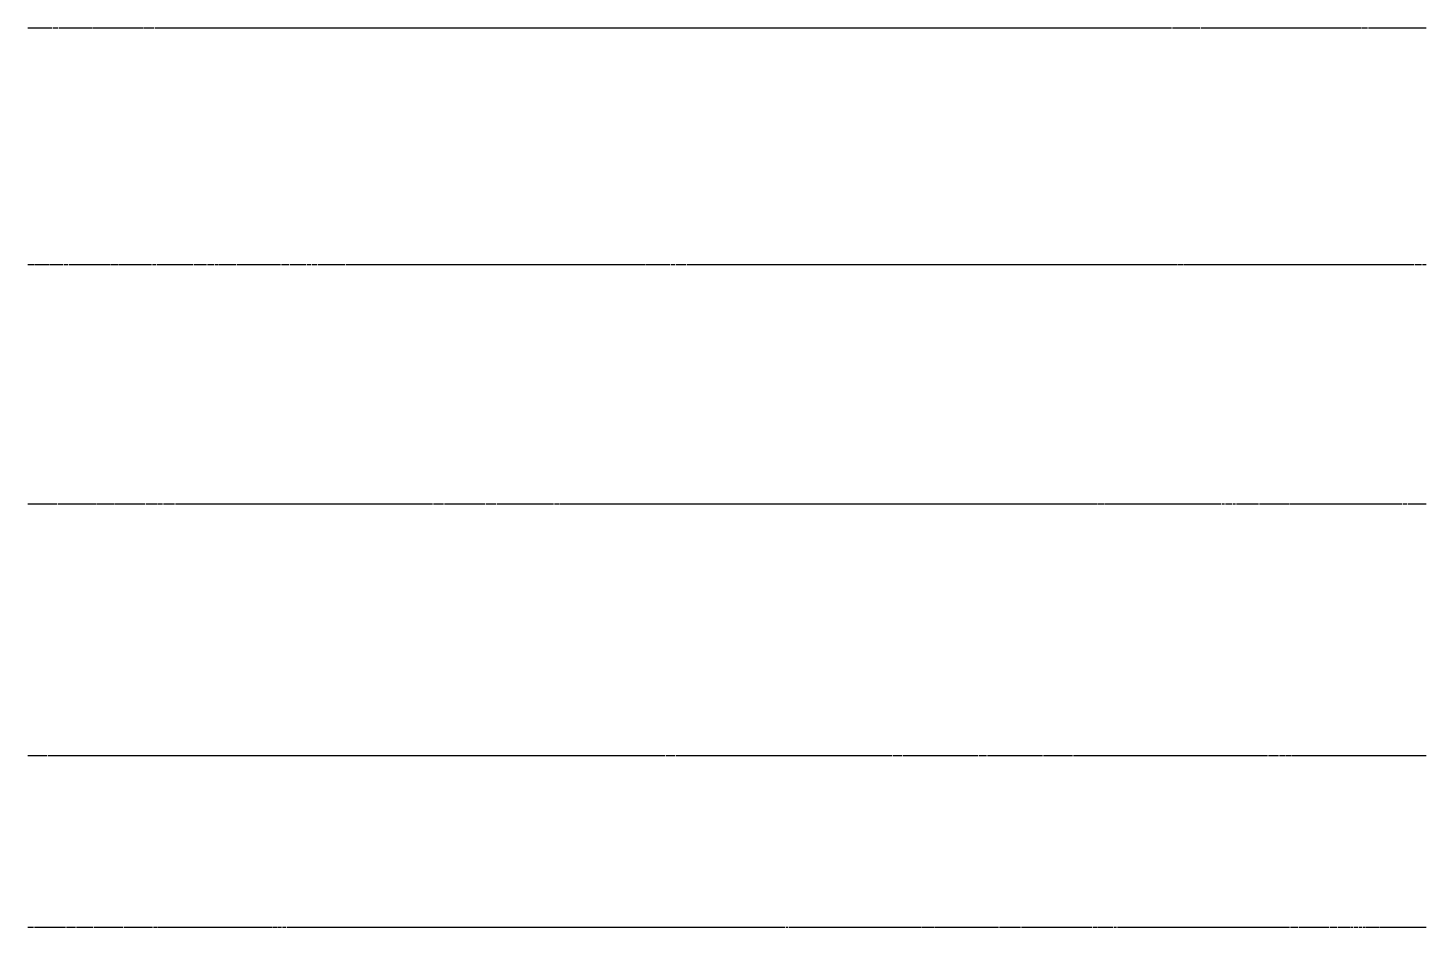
# Model space of a CAD drawing. Header units: metres. Extents: x 0 to 18, y -12.8 to -1.2.
import ezdxf

# ---------------------------------------------------------------- set-up
doc = ezdxf.new("R2010")
doc.units = ezdxf.units.M
for name, color, linetype in [('LINE_00_BAND_00', 1, 'Continuous'), ('LINE_00_BAND_01', 2, 'Continuous'), ('LINE_01_BAND_00', 1, 'Continuous'), ('LINE_01_BAND_01', 2, 'Continuous'), ('LINE_02_BAND_00', 1, 'Continuous'), ('LINE_02_BAND_01', 2, 'Continuous'), ('LINE_03_BAND_00', 1, 'Continuous'), ('LINE_03_BAND_01', 2, 'Continuous'), ('LINE_04_BAND_00', 1, 'Continuous'), ('LINE_04_BAND_01', 2, 'Continuous')]:
    doc.layers.add(name, color=color, linetype=linetype)

msp = doc.modelspace()

# ---------------------------------------------------------------- linework, layer by layer
at = {"layer": 'LINE_00_BAND_00', "color": 1}
for p, q in [((0.319, -1.205), (0.39, -1.205)), ((0.839, -1.205), (1.489, -1.205)), ((1.642, -1.205), (14.757, -1.205)), ((15.135, -1.205), (17.203, -1.205)), ((17.297, -1.205), (18.041, -1.205))]:
    msp.add_line(p, q, dxfattribs=at)
at = {"layer": 'LINE_00_BAND_01', "color": 2}
for p, q in [((0, -1.205), (0.307, -1.205)), ((0.402, -1.205), (0.827, -1.205)), ((1.501, -1.205), (1.63, -1.205)), ((14.769, -1.205), (15.123, -1.205)), ((17.214, -1.205), (17.285, -1.205))]:
    msp.add_line(p, q, dxfattribs=at)
at = {"layer": 'LINE_01_BAND_00', "color": 1}
for p, q in [((0.095, -4.254), (0.272, -4.254)), ((0.461, -4.254), (0.52, -4.254)), ((1.075, -4.254), (1.158, -4.254)), ((1.607, -4.254), (1.654, -4.254)), ((2.139, -4.254), (2.304, -4.254)), ((2.41, -4.254), (2.458, -4.254)), ((2.694, -4.254), (3.261, -4.254)), ((3.379, -4.254), (3.592, -4.254)), ((3.663, -4.254), (3.734, -4.254)), ((4.1, -4.254), (7.963, -4.254)), ((8.294, -4.254), (8.353, -4.254)), ((8.507, -4.254), (14.828, -4.254)), ((14.922, -4.254), (17.888, -4.254)), ((17.994, -4.254), (18.041, -4.254))]:
    msp.add_line(p, q, dxfattribs=at)
at = {"layer": 'LINE_01_BAND_01', "color": 2}
for p, q in [((0, -4.254), (0.083, -4.254)), ((0.284, -4.254), (0.449, -4.254)), ((0.532, -4.254), (1.063, -4.254)), ((1.17, -4.254), (1.595, -4.254)), ((1.666, -4.254), (2.127, -4.254)), ((2.316, -4.254), (2.398, -4.254)), ((2.469, -4.254), (2.682, -4.254)), ((3.273, -4.254), (3.367, -4.254)), ((3.604, -4.254), (3.651, -4.254)), ((3.745, -4.254), (4.088, -4.254)), ((7.975, -4.254), (8.282, -4.254)), ((8.365, -4.254), (8.495, -4.254)), ((14.84, -4.254), (14.91, -4.254)), ((17.9, -4.254), (17.982, -4.254))]:
    msp.add_line(p, q, dxfattribs=at)
at = {"layer": 'LINE_02_BAND_00', "color": 1}
for p, q in [((0.39, -7.345), (0.874, -7.345)), ((1.122, -7.345), (1.512, -7.345)), ((1.678, -7.345), (1.737, -7.345)), ((1.902, -7.345), (5.222, -7.345)), ((5.376, -7.345), (5.896, -7.345)), ((6.049, -7.345), (6.782, -7.345)), ((6.864, -7.345), (13.8, -7.345)), ((13.894, -7.345), (15.395, -7.345)), ((15.454, -7.345), (15.537, -7.345)), ((15.596, -7.345), (15.879, -7.345)), ((16.281, -7.345), (17.734, -7.345)), ((17.805, -7.345), (18.041, -7.345))]:
    msp.add_line(p, q, dxfattribs=at)
at = {"layer": 'LINE_02_BAND_01', "color": 2}
for p, q in [((0, -7.345), (0.378, -7.345)), ((0.886, -7.345), (1.111, -7.345)), ((1.524, -7.345), (1.666, -7.345)), ((1.749, -7.345), (1.89, -7.345)), ((5.234, -7.345), (5.364, -7.345)), ((5.907, -7.345), (6.037, -7.345)), ((6.794, -7.345), (6.853, -7.345)), ((13.812, -7.345), (13.883, -7.345)), ((15.407, -7.345), (15.442, -7.345)), ((15.548, -7.345), (15.584, -7.345)), ((15.891, -7.345), (16.269, -7.345)), ((17.746, -7.345), (17.793, -7.345))]:
    msp.add_line(p, q, dxfattribs=at)
at = {"layer": 'LINE_03_BAND_00', "color": 1}
for p, q in [((0.26, -10.591), (8.223, -10.591)), ((8.365, -10.591), (11.153, -10.591)), ((11.295, -10.591), (12.264, -10.591)), ((12.382, -10.591), (13.091, -10.591)), ((13.493, -10.591), (15.997, -10.591)), ((16.151, -10.591), (16.222, -10.591)), ((16.316, -10.591), (18.041, -10.591))]:
    msp.add_line(p, q, dxfattribs=at)
at = {"layer": 'LINE_03_BAND_01', "color": 2}
for p, q in [((0, -10.591), (0.248, -10.591)), ((8.235, -10.591), (8.353, -10.591)), ((11.165, -10.591), (11.283, -10.591)), ((12.276, -10.591), (12.37, -10.591)), ((13.103, -10.591), (13.481, -10.591)), ((16.009, -10.591), (16.139, -10.591)), ((16.234, -10.591), (16.305, -10.591))]:
    msp.add_line(p, q, dxfattribs=at)
at = {"layer": 'LINE_04_BAND_00', "color": 1}
for p, q in [((0.083, -12.801), (0.484, -12.801)), ((0.626, -12.801), (0.839, -12.801)), ((1.241, -12.801), (1.607, -12.801)), ((1.678, -12.801), (3.155, -12.801)), ((3.225, -12.801), (3.273, -12.801)), ((3.344, -12.801), (9.771, -12.801)), ((9.818, -12.801), (11.52, -12.801)), ((11.709, -12.801), (12.524, -12.801)), ((12.819, -12.801), (13.729, -12.801)), ((13.812, -12.801), (14.001, -12.801)), ((14.06, -12.801), (16.281, -12.801)), ((16.399, -12.801), (16.789, -12.801)), ((16.907, -12.801), (17.061, -12.801)), ((17.108, -12.801), (17.167, -12.801)), ((17.226, -12.801), (17.25, -12.801)), ((17.451, -12.801), (18.041, -12.801))]:
    msp.add_line(p, q, dxfattribs=at)
at = {"layer": 'LINE_04_BAND_01', "color": 2}
for p, q in [((0, -12.801), (0.071, -12.801)), ((0.496, -12.801), (0.614, -12.801)), ((0.851, -12.801), (1.229, -12.801)), ((1.619, -12.801), (1.666, -12.801)), ((3.166, -12.801), (3.214, -12.801)), ((3.285, -12.801), (3.332, -12.801)), ((9.783, -12.801), (9.806, -12.801)), ((11.531, -12.801), (11.697, -12.801)), ((12.536, -12.801), (12.807, -12.801)), ((13.741, -12.801), (13.8, -12.801)), ((14.013, -12.801), (14.048, -12.801)), ((16.293, -12.801), (16.387, -12.801)), ((16.801, -12.801), (16.895, -12.801)), ((17.073, -12.801), (17.096, -12.801)), ((17.179, -12.801), (17.214, -12.801)), ((17.262, -12.801), (17.439, -12.801))]:
    msp.add_line(p, q, dxfattribs=at)

doc.saveas('drawing.dxf')
